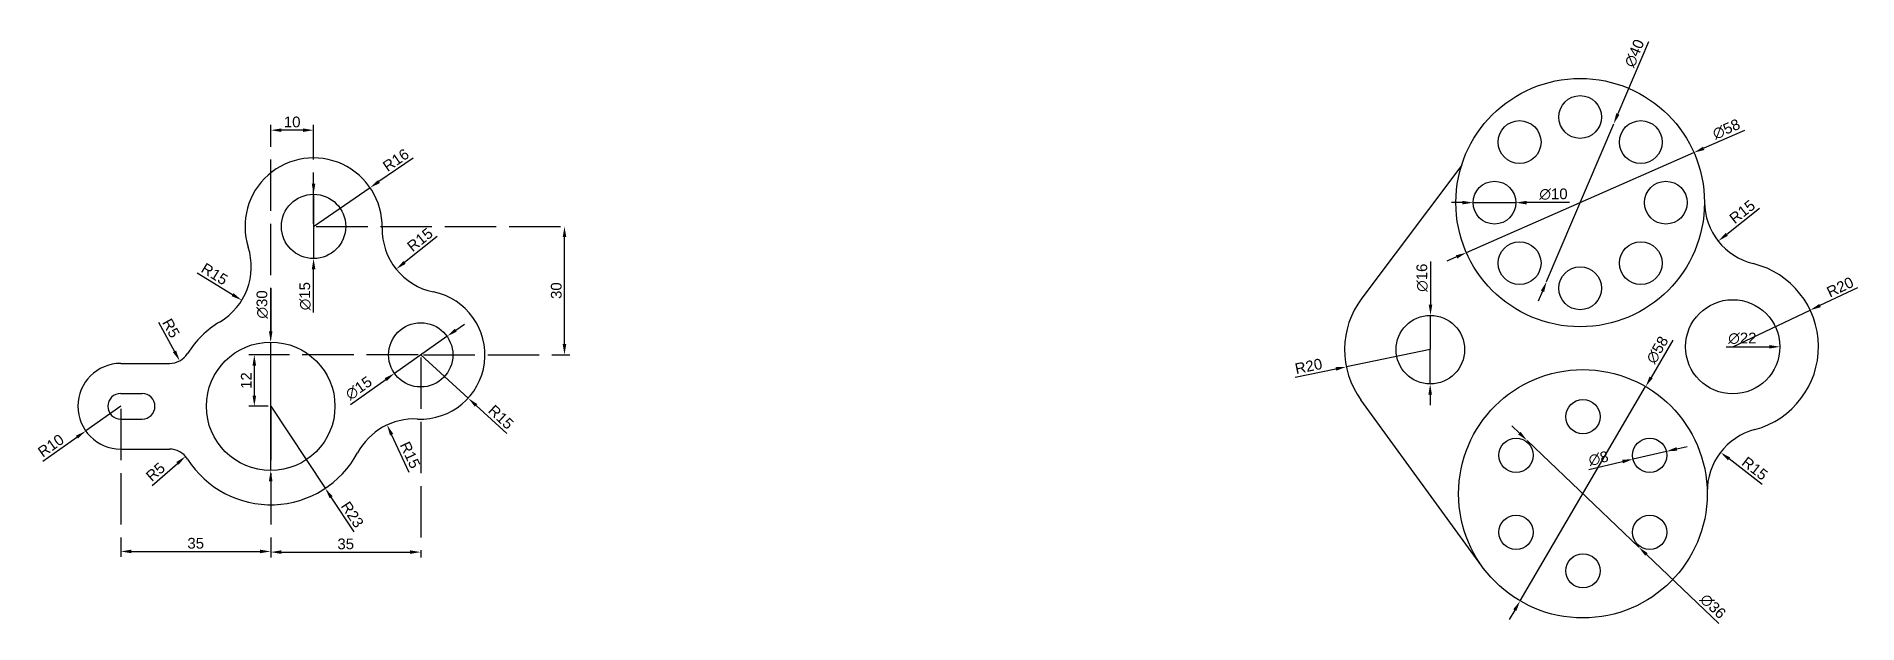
# Model space of a CAD drawing. Header units: millimetres. Extents: x -7288 to 3340, y 2041 to 5252.
# Drawn here: x 998.8 to 1423.7, y 2040.9 to 2178.1 of the extents above.
import ezdxf

# ---------------------------------------------------------------- set-up
doc = ezdxf.new("R2010")
doc.units = ezdxf.units.MM
doc.linetypes.add('ACAD_ISO02W100', pattern=[15, 12, -3])
doc.styles.get("Standard").update_dxf_attribs({"font": 'arial.ttf'})
doc.dimstyles.new('ISO-25', dxfattribs={"dimtxt": 2.5, "dimasz": 2.5, "dimexe": 1.25, "dimexo": 0.625, "dimtad": 1, "dimtxsty": 'Standard', "dimcen": 2.5, "dimadec": 0, "dimazin": 0, "dimtfac": 1, "dimtmove": 0, "dimatfit": 3, "dimfxl": 1, "dimarcsym": 0})

# ---------------------------------------------------------------- blocks, each defined once
blk = doc.blocks.new('*U2')
blk.add_circle((0, 0), 5)
blk = doc.blocks.new('*U3')
at = {"color": 0, "linetype": 'ByBlock', "lineweight": -2, "transparency": 16777216}
for p, rotation in [((1359.02, 2159.23), 270), ((1344.88, 2153.38), 314.9999999999999), ((1373.16, 2153.38), 225), ((1379.02, 2139.23), 180), ((1344.88, 2125.09), 45.00000000000001), ((1373.16, 2125.09), 135), ((1359.02, 2119.23), 90.00000000000001)]:
    blk.add_blockref('*U2', p, dxfattribs=dict(at, rotation=rotation))
blk.add_blockref('*U2', (1339.02, 2139.23), dxfattribs=at)
blk = doc.blocks.new('*U4')
blk.add_circle((0, 0), 4)
blk = doc.blocks.new('*U5')
at = {"color": 0, "linetype": 'ByBlock', "lineweight": -2, "transparency": 16777216}
blk.add_blockref('*U4', (1359.66, 2089.24), dxfattribs=at)
for p, rotation in [((1344.07, 2080.24), 59.99999999999999), ((1375.25, 2080.24), 299.9999999999999), ((1344.07, 2062.24), 120), ((1375.25, 2062.24), 240), ((1359.66, 2053.24), 180)]:
    blk.add_blockref('*U4', p, dxfattribs=dict(at, rotation=rotation))
blk = doc.blocks.new('*D6')
at = {"color": 0, "lineweight": -2, "transparency": 16777216}
for p, q in [((1397.38, 2156.11), (1387.85, 2151.92)), ((1332.47, 2127.56), (1385.56, 2150.91)), ((1330.18, 2126.55), (1327.89, 2125.55))]:
    blk.add_line(p, q, dxfattribs=at)
at = {"color": 0, "transparency": 16777216}
for points in [[(1387.68, 2152.3), (1388.02, 2151.53), (1385.56, 2150.91)], [(1330.02, 2126.93), (1330.35, 2126.17), (1332.47, 2127.56)]]:
    blk.add_solid(points, dxfattribs=at)
at = {"layer": 'Defpoints', "color": 0, "transparency": 16777216}
for p in [(1385.56, 2150.91), (1332.47, 2127.56)]:
    blk.add_point(p, dxfattribs=at)
at = {"color": 0, "transparency": 16777216, "insert": (1393.13, 2156.39), "char_height": 2.5, "attachment_point": 5, "rotation": 23.7405}
blk.add_mtext('∅58', dxfattribs=at)
blk = doc.blocks.new('*D7')
at = {"color": 0, "lineweight": -2, "transparency": 16777216}
for p, q in [((1331.52, 2139.23), (1329.02, 2139.23)), ((1334.02, 2139.23), (1344.02, 2139.23)), ((1356.56, 2139.23), (1346.52, 2139.23))]:
    blk.add_line(p, q, dxfattribs=at)
at = {"color": 0, "transparency": 16777216}
for points in [[(1331.52, 2139.65), (1331.52, 2138.82), (1334.02, 2139.23)], [(1346.52, 2139.65), (1346.52, 2138.82), (1344.02, 2139.23)]]:
    blk.add_solid(points, dxfattribs=at)
at = {"layer": 'Defpoints', "color": 0, "transparency": 16777216}
for p in [(1334.02, 2139.23), (1344.02, 2139.23)]:
    blk.add_point(p, dxfattribs=at)
at = {"color": 0, "transparency": 16777216, "insert": (1352.79, 2141.21), "char_height": 2.5, "attachment_point": 5}
blk.add_mtext('∅10', dxfattribs=at)
blk = doc.blocks.new('*D8')
at = {"color": 0, "lineweight": -2, "transparency": 16777216}
for p, q in [((1374.97, 2176.81), (1367.81, 2159.94)), ((1351.2, 2120.82), (1366.84, 2157.64)), ((1350.22, 2118.52), (1349.25, 2116.22))]:
    blk.add_line(p, q, dxfattribs=at)
at = {"color": 0, "transparency": 16777216}
for points in [[(1367.43, 2160.11), (1368.2, 2159.78), (1366.84, 2157.64)], [(1349.84, 2118.69), (1350.61, 2118.36), (1351.2, 2120.82)]]:
    blk.add_solid(points, dxfattribs=at)
at = {"layer": 'Defpoints', "color": 0, "transparency": 16777216}
for p in [(1366.84, 2157.64), (1351.2, 2120.82)]:
    blk.add_point(p, dxfattribs=at)
at = {"color": 0, "transparency": 16777216, "insert": (1371.69, 2174.11), "char_height": 2.5, "attachment_point": 5, "rotation": 66.9907}
blk.add_mtext('∅40', dxfattribs=at)
blk = doc.blocks.new('*D9')
at = {"color": 0, "lineweight": -2, "transparency": 16777216}
blk.add_line((1393.1, 2105.57), (1403.12, 2105.57), dxfattribs=at)
at = {"color": 0, "transparency": 16777216}
blk.add_solid([(1403.12, 2105.98), (1403.12, 2105.15), (1405.62, 2105.57)], dxfattribs=at)
at = {"layer": 'Defpoints', "color": 0, "transparency": 16777216}
for p in [(1383.62, 2105.57), (1405.62, 2105.57)]:
    blk.add_point(p, dxfattribs=at)
at = {"color": 0, "transparency": 16777216, "insert": (1396.86, 2107.54), "char_height": 2.5, "attachment_point": 5}
blk.add_mtext('∅22', dxfattribs=at)
blk = doc.blocks.new('*D12')
at = {"color": 0, "lineweight": -2, "transparency": 16777216}
for p, q in [((1344.84, 2085.41), (1343.04, 2087.13)), ((1346.65, 2083.68), (1372.67, 2058.8)), ((1391.36, 2040.92), (1374.47, 2057.07))]:
    blk.add_line(p, q, dxfattribs=at)
at = {"color": 0, "transparency": 16777216}
for points in [[(1345.13, 2085.71), (1344.55, 2085.1), (1346.65, 2083.68)], [(1374.76, 2057.37), (1374.19, 2056.77), (1372.67, 2058.8)]]:
    blk.add_solid(points, dxfattribs=at)
at = {"layer": 'Defpoints', "color": 0, "transparency": 16777216}
for p in [(1346.65, 2083.68), (1372.67, 2058.8)]:
    blk.add_point(p, dxfattribs=at)
at = {"color": 0, "transparency": 16777216, "insert": (1390, 2044.95), "char_height": 2.5, "attachment_point": 5, "rotation": 316.2781}
blk.add_mtext('∅36', dxfattribs=at)
blk = doc.blocks.new('*D13')
at = {"color": 0, "lineweight": -2, "transparency": 16777216}
for p, q in [((1381.58, 2081.71), (1384.01, 2082.28)), ((1361.01, 2076.92), (1368.92, 2078.76)), ((1379.14, 2081.14), (1371.35, 2079.33))]:
    blk.add_line(p, q, dxfattribs=at)
at = {"color": 0, "transparency": 16777216}
for points in [[(1368.82, 2079.17), (1369.01, 2078.36), (1371.35, 2079.33)], [(1381.48, 2082.12), (1381.67, 2081.3), (1379.14, 2081.14)]]:
    blk.add_solid(points, dxfattribs=at)
at = {"layer": 'Defpoints', "color": 0, "transparency": 16777216}
for p in [(1371.35, 2079.33), (1379.14, 2081.14)]:
    blk.add_point(p, dxfattribs=at)
at = {"color": 0, "transparency": 16777216, "insert": (1363.3, 2079.48), "char_height": 2.5, "attachment_point": 5, "rotation": 13.1052}
blk.add_mtext('∅8', dxfattribs=at)
blk = doc.blocks.new('*D14')
at = {"color": 0, "lineweight": -2, "transparency": 16777216}
for p, q in [((1324.13, 2125.45), (1324.1, 2115.4)), ((1324.02, 2096.9), (1324.09, 2112.9)), ((1324.01, 2094.4), (1324, 2091.9))]:
    blk.add_line(p, q, dxfattribs=at)
at = {"color": 0, "transparency": 16777216}
for points in [[(1323.68, 2115.4), (1324.51, 2115.4), (1324.09, 2112.9)], [(1323.6, 2094.4), (1324.43, 2094.4), (1324.02, 2096.9)]]:
    blk.add_solid(points, dxfattribs=at)
at = {"layer": 'Defpoints', "color": 0, "transparency": 16777216}
for p in [(1324.09, 2112.9), (1324.02, 2096.9)]:
    blk.add_point(p, dxfattribs=at)
at = {"color": 0, "transparency": 16777216, "insert": (1322.15, 2121.69), "char_height": 2.5, "attachment_point": 5, "rotation": 89.7799}
blk.add_mtext('∅16', dxfattribs=at)
blk = doc.blocks.new('*D15')
at = {"color": 0, "lineweight": -2, "transparency": 16777216}
for p, q in [((1380.65, 2107.1), (1375.57, 2098.42)), ((1345.01, 2046.21), (1374.3, 2096.27)), ((1343.75, 2044.05), (1342.49, 2041.89))]:
    blk.add_line(p, q, dxfattribs=at)
at = {"color": 0, "transparency": 16777216}
for points in [[(1375.21, 2098.63), (1375.93, 2098.21), (1374.3, 2096.27)], [(1343.39, 2044.26), (1344.11, 2043.84), (1345.01, 2046.21)]]:
    blk.add_solid(points, dxfattribs=at)
at = {"layer": 'Defpoints', "color": 0, "transparency": 16777216}
for p in [(1374.3, 2096.27), (1345.01, 2046.21)]:
    blk.add_point(p, dxfattribs=at)
at = {"color": 0, "transparency": 16777216, "insert": (1377.04, 2104.84), "char_height": 2.5, "attachment_point": 5, "rotation": 59.6652}
blk.add_mtext('∅58', dxfattribs=at)
blk = doc.blocks.new('*D16')
at = {"color": 0, "lineweight": -2, "transparency": 16777216}
blk.add_line((1400.85, 2137.84), (1393.2, 2131.8), dxfattribs=at)
at = {"color": 0, "transparency": 16777216}
blk.add_solid([(1392.94, 2132.13), (1393.46, 2131.48), (1391.24, 2130.26)], dxfattribs=at)
at = {"layer": 'Defpoints', "color": 0, "transparency": 16777216}
for p in [(1403.02, 2139.55), (1391.24, 2130.26)]:
    blk.add_point(p, dxfattribs=at)
at = {"color": 0, "transparency": 16777216, "insert": (1396.83, 2137.09), "char_height": 2.5, "attachment_point": 5, "rotation": 38.2637}
blk.add_mtext('R15', dxfattribs=at)
blk = doc.blocks.new('*D17')
at = {"color": 0, "lineweight": -2, "transparency": 16777216}
for p, q in [((1423.74, 2119.34), (1414.96, 2115.19)), ((1394.62, 2105.57), (1412.7, 2114.12))]:
    blk.add_line(p, q, dxfattribs=at)
at = {"color": 0, "transparency": 16777216}
blk.add_solid([(1414.78, 2115.56), (1415.14, 2114.81), (1412.7, 2114.12)], dxfattribs=at)
at = {"layer": 'Defpoints', "color": 0, "transparency": 16777216}
for p in [(1412.7, 2114.12), (1394.62, 2105.57)]:
    blk.add_point(p, dxfattribs=at)
at = {"color": 0, "transparency": 16777216, "insert": (1419.67, 2119.51), "char_height": 2.5, "attachment_point": 5, "rotation": 25.3048}
blk.add_mtext('R20', dxfattribs=at)
blk = doc.blocks.new('*D18')
at = {"color": 0, "lineweight": -2, "transparency": 16777216}
blk.add_line((1401.47, 2073.44), (1393.75, 2079.38), dxfattribs=at)
at = {"color": 0, "transparency": 16777216}
blk.add_solid([(1394.01, 2079.71), (1393.5, 2079.05), (1391.77, 2080.91)], dxfattribs=at)
at = {"layer": 'Defpoints', "color": 0, "transparency": 16777216}
for p in [(1391.77, 2080.91), (1403.66, 2071.75)]:
    blk.add_point(p, dxfattribs=at)
at = {"color": 0, "transparency": 16777216, "insert": (1399.76, 2077.15), "char_height": 2.5, "attachment_point": 5, "rotation": 322.3999}
blk.add_mtext('R15', dxfattribs=at)
blk = doc.blocks.new('*D19')
at = {"color": 0, "lineweight": -2, "transparency": 16777216}
for p, q in [((1324.05, 2104.9), (1304.46, 2100.89)), ((1292.49, 2098.44), (1302.01, 2100.39))]:
    blk.add_line(p, q, dxfattribs=at)
at = {"color": 0, "transparency": 16777216}
blk.add_solid([(1301.93, 2100.8), (1302.1, 2099.98), (1304.46, 2100.89)], dxfattribs=at)
at = {"layer": 'Defpoints', "color": 0, "transparency": 16777216}
for p in [(1324.05, 2104.9), (1304.46, 2100.89)]:
    blk.add_point(p, dxfattribs=at)
at = {"color": 0, "transparency": 16777216, "insert": (1295.65, 2101.02), "char_height": 2.5, "attachment_point": 5, "rotation": 11.5763}
blk.add_mtext('R20', dxfattribs=at)
blk = doc.blocks.new('*D20')
at = {"color": 0, "lineweight": -2, "transparency": 16777216}
blk.add_line((1027.29, 2111.32), (1031.05, 2104.49), dxfattribs=at)
at = {"color": 0, "transparency": 16777216}
blk.add_solid([(1031.41, 2104.69), (1030.68, 2104.29), (1032.25, 2102.3)], dxfattribs=at)
at = {"layer": 'Defpoints', "color": 0, "transparency": 16777216}
for p in [(1029.84, 2106.68), (1032.25, 2102.3)]:
    blk.add_point(p, dxfattribs=at)
at = {"color": 0, "transparency": 16777216, "insert": (1030.23, 2109.91), "char_height": 2.5, "attachment_point": 5, "rotation": 298.8038}
blk.add_mtext('R5', dxfattribs=at)
blk = doc.blocks.new('*D21')
at = {"color": 0, "lineweight": -2, "transparency": 16777216}
for p, q in [((1018.49, 2091.68), (1010.32, 2085.9)), ((1000.35, 2078.85), (1008.28, 2084.46))]:
    blk.add_line(p, q, dxfattribs=at)
at = {"color": 0, "transparency": 16777216}
blk.add_solid([(1008.04, 2084.8), (1008.52, 2084.12), (1010.32, 2085.9)], dxfattribs=at)
at = {"layer": 'Defpoints', "color": 0, "transparency": 16777216}
for p in [(1018.49, 2091.68), (1010.32, 2085.9)]:
    blk.add_point(p, dxfattribs=at)
at = {"color": 0, "transparency": 16777216, "insert": (1002.2, 2082.48), "char_height": 2.5, "attachment_point": 5, "rotation": 35.2779}
blk.add_mtext('R10', dxfattribs=at)
blk = doc.blocks.new('*D22')
at = {"color": 0, "lineweight": -2, "transparency": 16777216}
blk.add_line((1025.86, 2073.18), (1031.72, 2078.33), dxfattribs=at)
at = {"color": 0, "transparency": 16777216}
blk.add_solid([(1031.45, 2078.64), (1032, 2078.02), (1033.6, 2079.98)], dxfattribs=at)
at = {"layer": 'Defpoints', "color": 0, "transparency": 16777216}
for p in [(1033.6, 2079.98), (1029.84, 2076.68)]:
    blk.add_point(p, dxfattribs=at)
at = {"color": 0, "transparency": 16777216, "insert": (1026.6, 2076.35), "char_height": 2.5, "attachment_point": 5, "rotation": 41.3274}
blk.add_mtext('R5', dxfattribs=at)
blk = doc.blocks.new('*D23')
at = {"color": 0, "lineweight": -2, "transparency": 16777216}
blk.add_line((1036.3, 2122.83), (1044.6, 2117.74), dxfattribs=at)
at = {"color": 0, "transparency": 16777216}
blk.add_solid([(1044.82, 2118.09), (1044.39, 2117.38), (1046.74, 2116.43)], dxfattribs=at)
at = {"layer": 'Defpoints', "color": 0, "transparency": 16777216}
for p in [(1033.95, 2124.27), (1046.74, 2116.43)]:
    blk.add_point(p, dxfattribs=at)
at = {"color": 0, "transparency": 16777216, "insert": (1040.38, 2122.56), "char_height": 2.5, "attachment_point": 5, "rotation": 328.4878}
blk.add_mtext('R15', dxfattribs=at)
blk = doc.blocks.new('*D24')
at = {"color": 0, "lineweight": -2, "transparency": 16777216}
for p, q in [((1086.75, 2149.65), (1078.74, 2144.15)), ((1063.49, 2133.68), (1076.68, 2142.73))]:
    blk.add_line(p, q, dxfattribs=at)
at = {"color": 0, "transparency": 16777216}
blk.add_solid([(1078.5, 2144.49), (1078.97, 2143.8), (1076.68, 2142.73)], dxfattribs=at)
at = {"layer": 'Defpoints', "color": 0, "transparency": 16777216}
for p in [(1076.68, 2142.73), (1063.49, 2133.68)]:
    blk.add_point(p, dxfattribs=at)
at = {"color": 0, "transparency": 16777216, "insert": (1082.7, 2149.17), "char_height": 2.5, "attachment_point": 5, "rotation": 34.4626}
blk.add_mtext('R16', dxfattribs=at)
blk = doc.blocks.new('*D25')
at = {"color": 0, "lineweight": -2, "transparency": 16777216}
blk.add_line((1092.33, 2131.35), (1084.72, 2125.26), dxfattribs=at)
at = {"color": 0, "transparency": 16777216}
blk.add_solid([(1084.46, 2125.59), (1084.98, 2124.94), (1082.77, 2123.7)], dxfattribs=at)
at = {"layer": 'Defpoints', "color": 0, "transparency": 16777216}
for p in [(1094.48, 2133.07), (1082.77, 2123.7)]:
    blk.add_point(p, dxfattribs=at)
at = {"color": 0, "transparency": 16777216, "insert": (1088.31, 2130.57), "char_height": 2.5, "attachment_point": 5, "rotation": 38.6782}
blk.add_mtext('R15', dxfattribs=at)
blk = doc.blocks.new('*D26')
at = {"color": 0, "lineweight": -2, "transparency": 16777216}
blk.add_line((1085.81, 2076.22), (1081.7, 2085.05), dxfattribs=at)
at = {"color": 0, "transparency": 16777216}
blk.add_solid([(1082.08, 2085.22), (1081.32, 2084.87), (1080.64, 2087.32)], dxfattribs=at)
at = {"layer": 'Defpoints', "color": 0, "transparency": 16777216}
for p in [(1080.64, 2087.32), (1086.97, 2073.72)]:
    blk.add_point(p, dxfattribs=at)
at = {"color": 0, "transparency": 16777216, "insert": (1086.01, 2080.3), "char_height": 2.5, "attachment_point": 5, "rotation": 294.9584}
blk.add_mtext('R15', dxfattribs=at)
blk = doc.blocks.new('*D27')
at = {"color": 0, "lineweight": -2, "transparency": 16777216}
for p, q in [((1053.49, 2091.68), (1066.2, 2072.51)), ((1072.95, 2062.32), (1067.58, 2070.43))]:
    blk.add_line(p, q, dxfattribs=at)
at = {"color": 0, "transparency": 16777216}
blk.add_solid([(1067.93, 2070.66), (1067.23, 2070.2), (1066.2, 2072.51)], dxfattribs=at)
at = {"layer": 'Defpoints', "color": 0, "transparency": 16777216}
for p in [(1053.49, 2091.68), (1066.2, 2072.51)]:
    blk.add_point(p, dxfattribs=at)
at = {"color": 0, "transparency": 16777216, "insert": (1072.54, 2066.38), "char_height": 2.5, "attachment_point": 5, "rotation": 303.5502}
blk.add_mtext('R23', dxfattribs=at)
blk = doc.blocks.new('*D28')
at = {"color": 0, "lineweight": -2, "transparency": 16777216}
for p, q in [((1088.49, 2103.68), (1099.56, 2093.56)), ((1108.6, 2085.3), (1101.41, 2091.88))]:
    blk.add_line(p, q, dxfattribs=at)
at = {"color": 0, "transparency": 16777216}
blk.add_solid([(1101.69, 2092.18), (1101.13, 2091.57), (1099.56, 2093.56)], dxfattribs=at)
at = {"layer": 'Defpoints', "color": 0, "transparency": 16777216}
for p in [(1088.49, 2103.68), (1099.56, 2093.56)]:
    blk.add_point(p, dxfattribs=at)
at = {"color": 0, "transparency": 16777216, "insert": (1107.21, 2089.15), "char_height": 2.5, "attachment_point": 5, "rotation": 317.5893}
blk.add_mtext('R15', dxfattribs=at)
blk = doc.blocks.new('*D29')
at = {"color": 0, "lineweight": -2, "transparency": 16777216}
for p, q in [((1094.61, 2108), (1082.36, 2099.36)), ((1096.66, 2109.44), (1098.7, 2110.88)), ((1072.09, 2092.11), (1080.31, 2097.91))]:
    blk.add_line(p, q, dxfattribs=at)
at = {"color": 0, "transparency": 16777216}
for points in [[(1096.42, 2109.78), (1096.9, 2109.1), (1094.61, 2108)], [(1080.07, 2098.25), (1080.55, 2097.57), (1082.36, 2099.36)]]:
    blk.add_solid(points, dxfattribs=at)
at = {"layer": 'Defpoints', "color": 0, "transparency": 16777216}
for p in [(1094.61, 2108), (1082.36, 2099.36)]:
    blk.add_point(p, dxfattribs=at)
at = {"color": 0, "transparency": 16777216, "insert": (1074.04, 2095.9), "char_height": 2.5, "attachment_point": 5, "rotation": 35.1953}
blk.add_mtext('∅15', dxfattribs=at)
blk = doc.blocks.new('*D30')
at = {"color": 0, "lineweight": -2, "transparency": 16777216}
for p, q in [((1053.49, 2119.22), (1053.49, 2109.18)), ((1053.49, 2076.68), (1053.49, 2106.68)), ((1053.49, 2074.18), (1053.49, 2071.68))]:
    blk.add_line(p, q, dxfattribs=at)
at = {"color": 0, "transparency": 16777216}
for points in [[(1053.07, 2109.18), (1053.9, 2109.18), (1053.49, 2106.68)], [(1053.07, 2074.18), (1053.9, 2074.18), (1053.49, 2076.68)]]:
    blk.add_solid(points, dxfattribs=at)
at = {"layer": 'Defpoints', "color": 0, "transparency": 16777216}
for p in [(1053.49, 2106.68), (1053.49, 2076.68)]:
    blk.add_point(p, dxfattribs=at)
at = {"color": 0, "transparency": 16777216, "insert": (1051.51, 2115.45), "char_height": 2.5, "attachment_point": 5, "rotation": 90}
blk.add_mtext('∅30', dxfattribs=at)
blk = doc.blocks.new('*D31')
at = {"color": 0, "lineweight": -2, "transparency": 16777216}
for p, q in [((1063.49, 2143.68), (1063.49, 2146.18)), ((1063.49, 2141.18), (1063.49, 2126.18)), ((1063.49, 2113.61), (1063.49, 2123.68))]:
    blk.add_line(p, q, dxfattribs=at)
at = {"color": 0, "transparency": 16777216}
for points in [[(1063.07, 2143.68), (1063.9, 2143.68), (1063.49, 2141.18)], [(1063.07, 2123.68), (1063.9, 2123.68), (1063.49, 2126.18)]]:
    blk.add_solid(points, dxfattribs=at)
at = {"layer": 'Defpoints', "color": 0, "transparency": 16777216}
for p in [(1063.49, 2141.18), (1063.49, 2126.18)]:
    blk.add_point(p, dxfattribs=at)
at = {"color": 0, "transparency": 16777216, "insert": (1061.51, 2117.39), "char_height": 2.5, "attachment_point": 5, "rotation": 90}
blk.add_mtext('∅15', dxfattribs=at)
blk = doc.blocks.new('*D32')
at = {"color": 0, "linetype": 'ACAD_ISO02W100', "lineweight": -2, "transparency": 16777216}
for p, q in [((1053.49, 2092.3), (1053.49, 2157.4)), ((1063.49, 2134.3), (1063.49, 2157.4))]:
    blk.add_line(p, q, dxfattribs=at)
at = {"color": 0, "lineweight": -2, "transparency": 16777216}
blk.add_line((1060.99, 2156.15), (1055.99, 2156.15), dxfattribs=at)
at = {"color": 0, "transparency": 16777216}
for points in [[(1055.99, 2156.57), (1055.99, 2155.74), (1053.49, 2156.15)], [(1060.99, 2156.57), (1060.99, 2155.74), (1063.49, 2156.15)]]:
    blk.add_solid(points, dxfattribs=at)
at = {"layer": 'Defpoints', "color": 0, "transparency": 16777216}
for p in [(1053.49, 2156.15), (1063.49, 2133.68), (1053.49, 2091.68)]:
    blk.add_point(p, dxfattribs=at)
at = {"color": 0, "transparency": 16777216, "insert": (1058.49, 2158.06), "char_height": 2.5, "attachment_point": 5}
blk.add_mtext('10', dxfattribs=at)
blk = doc.blocks.new('*D33')
at = {"color": 0, "linetype": 'ACAD_ISO02W100', "lineweight": -2, "transparency": 16777216}
for p, q in [((1087.86, 2103.68), (1048.41, 2103.68)), ((1052.86, 2091.68), (1048.41, 2091.68))]:
    blk.add_line(p, q, dxfattribs=at)
at = {"color": 0, "lineweight": -2, "transparency": 16777216}
blk.add_line((1049.66, 2101.18), (1049.66, 2094.18), dxfattribs=at)
at = {"color": 0, "transparency": 16777216}
for points in [[(1049.24, 2101.18), (1050.08, 2101.18), (1049.66, 2103.68)], [(1049.24, 2094.18), (1050.08, 2094.18), (1049.66, 2091.68)]]:
    blk.add_solid(points, dxfattribs=at)
at = {"layer": 'Defpoints', "color": 0, "transparency": 16777216}
for p in [(1088.49, 2103.68), (1049.66, 2091.68), (1053.49, 2091.68)]:
    blk.add_point(p, dxfattribs=at)
at = {"color": 0, "transparency": 16777216, "insert": (1047.78, 2097.68), "char_height": 2.5, "attachment_point": 5, "rotation": 90}
blk.add_mtext('12', dxfattribs=at)
blk = doc.blocks.new('*D34')
at = {"color": 0, "linetype": 'ACAD_ISO02W100', "lineweight": -2, "transparency": 16777216}
for p, q in [((1018.49, 2091.05), (1018.49, 2056.52)), ((1053.49, 2091.05), (1053.49, 2056.52))]:
    blk.add_line(p, q, dxfattribs=at)
at = {"color": 0, "lineweight": -2, "transparency": 16777216}
blk.add_line((1020.99, 2057.77), (1050.99, 2057.77), dxfattribs=at)
at = {"color": 0, "transparency": 16777216}
for points in [[(1020.99, 2058.19), (1020.99, 2057.35), (1018.49, 2057.77)], [(1050.99, 2058.19), (1050.99, 2057.35), (1053.49, 2057.77)]]:
    blk.add_solid(points, dxfattribs=at)
at = {"layer": 'Defpoints', "color": 0, "transparency": 16777216}
for p in [(1018.49, 2091.68), (1053.49, 2091.68), (1053.49, 2057.77)]:
    blk.add_point(p, dxfattribs=at)
at = {"color": 0, "transparency": 16777216, "insert": (1035.99, 2059.67), "char_height": 2.5, "attachment_point": 5}
blk.add_mtext('35', dxfattribs=at)
blk = doc.blocks.new('*D35')
at = {"color": 0, "linetype": 'ACAD_ISO02W100', "lineweight": -2, "transparency": 16777216}
for p, q in [((1088.49, 2103.05), (1088.49, 2056.36)), ((1053.49, 2091.05), (1053.49, 2056.36))]:
    blk.add_line(p, q, dxfattribs=at)
at = {"color": 0, "lineweight": -2, "transparency": 16777216}
blk.add_line((1055.99, 2057.61), (1085.99, 2057.61), dxfattribs=at)
at = {"color": 0, "transparency": 16777216}
for points in [[(1055.99, 2058.03), (1055.99, 2057.2), (1053.49, 2057.61)], [(1085.99, 2058.03), (1085.99, 2057.2), (1088.49, 2057.61)]]:
    blk.add_solid(points, dxfattribs=at)
at = {"layer": 'Defpoints', "color": 0, "transparency": 16777216}
for p in [(1088.49, 2103.68), (1053.49, 2091.68), (1088.49, 2057.61)]:
    blk.add_point(p, dxfattribs=at)
at = {"color": 0, "transparency": 16777216, "insert": (1070.99, 2059.52), "char_height": 2.5, "attachment_point": 5}
blk.add_mtext('35', dxfattribs=at)
blk = doc.blocks.new('*D36')
at = {"color": 0, "linetype": 'ACAD_ISO02W100', "lineweight": -2, "transparency": 16777216}
for p, q in [((1064.11, 2133.68), (1123.28, 2133.68)), ((1089.11, 2103.68), (1123.28, 2103.68))]:
    blk.add_line(p, q, dxfattribs=at)
at = {"color": 0, "lineweight": -2, "transparency": 16777216}
blk.add_line((1122.03, 2106.18), (1122.03, 2131.18), dxfattribs=at)
at = {"color": 0, "transparency": 16777216}
for points in [[(1121.61, 2131.18), (1122.45, 2131.18), (1122.03, 2133.68)], [(1121.61, 2106.18), (1122.45, 2106.18), (1122.03, 2103.68)]]:
    blk.add_solid(points, dxfattribs=at)
at = {"layer": 'Defpoints', "color": 0, "transparency": 16777216}
for p in [(1063.49, 2133.68), (1122.03, 2133.68), (1088.49, 2103.68)]:
    blk.add_point(p, dxfattribs=at)
at = {"color": 0, "transparency": 16777216, "insert": (1120.13, 2118.68), "char_height": 2.5, "attachment_point": 5, "rotation": 90}
blk.add_mtext('30', dxfattribs=at)

msp = doc.modelspace()

# ---------------------------------------------------------------- linework, layer by layer
for p, q in [((1331.372, 2147.994), (1308.054, 2116.902)), ((1018.486, 2101.678), (1029.843, 2101.678)), ((1018.486, 2094.678), (1023.486, 2094.678)), ((1336.068, 2054.369), (1307.878, 2093.142)), ((1018.486, 2088.678), (1023.486, 2088.678)), ((1018.486, 2081.678), (1029.843, 2081.678))]:
    msp.add_line(p, q)
for centre, radius in [((1359.017, 2139.234), 29), ((1063.486, 2133.678), 7.5), ((1394.621, 2105.568), 11), ((1324.055, 2104.903), 8), ((1088.486, 2103.678), 7.5), ((1053.486, 2091.678), 15), ((1359.658, 2071.237), 29)]:
    msp.add_circle(centre, radius)
for centre, radius, start, end in [((1063.486, 2133.678), 16, 358.88189, 197.66621), ((1403.016, 2139.546), 15, 180.40644, 256.12097), ((1094.48, 2133.073), 15, 178.88189, 258.47455), ((1033.948, 2124.271), 15, 300.94129, 17.66621), ((1394.621, 2105.568), 20, 284.95876, 76.12097), ((1088.486, 2103.678), 15, 267.10898, 78.47455), ((1324.055, 2104.903), 20, 143.1314, 216.0193), ((1053.486, 2091.678), 23, 120.94129, 147.60763), ((1029.843, 2106.678), 5, 270, 327.60763), ((1018.486, 2091.678), 10, 90, 270), ((1018.486, 2091.678), 3, 90, 270), ((1023.486, 2091.678), 3, 270, 90), ((1086.973, 2073.716), 15, 87.10898, 151.79163), ((1403.655, 2071.754), 15, 104.95876, 180.67329), ((1029.843, 2076.678), 5, 32.39237, 90), ((1053.486, 2091.678), 23, 212.39237, 331.79163)]:
    msp.add_arc(centre, radius, start, end)

# ---------------------------------------------------------------- block references
for name in ['*U3', '*U5']:
    msp.add_blockref(name, (0, 0))

# ---------------------------------------------------------------- dimensions: what is measured, and where the dimension line sits
at = {"color": 231}
for p1, p2, picture, middle in [((1351.2, 2120.825), (1366.835, 2157.643), '*D8', (1373.5, 2173.336)), ((1332.471, 2127.559), (1385.563, 2150.909), '*D6', (1393.922, 2154.585)), ((1383.621, 2105.568), (1405.621, 2105.568), '*D9', (1396.858, 2105.568)), ((1346.649, 2083.678), (1372.667, 2058.796), '*D12', (1388.636, 2043.524))]:
    dim = msp.add_diameter_dim_2p(p1=p1, p2=p2, dimstyle='ISO-25', dxfattribs=at)
    dim.commit()
    dim.dimension.update_dxf_attribs({"geometry": picture, "text_midpoint": middle, "dimtype": 163})
for base, p1, p2, picture, middle in [((1053.486, 2156.154), (1063.486, 2133.678), (1053.486, 2091.678), '*D32', (1058.486, 2158.055)), ((1088.486, 2057.614), (1053.486, 2091.678), (1088.486, 2103.678), '*D35', (1070.986, 2059.516)), ((1053.486, 2057.771), (1018.486, 2091.678), (1053.486, 2091.678), '*D34', (1035.986, 2059.673))]:
    dim = msp.add_linear_dim(base=base, p1=p1, p2=p2, dimstyle='ISO-25', dxfattribs=at)
    dim.commit()
    dim.dimension.update_dxf_attribs({"geometry": picture, "text_midpoint": middle})
for center, mpoint, picture, middle in [((1063.486, 2133.678), (1076.678, 2142.732), '*D24', (1082.702, 2149.172)), ((1394.621, 2105.568), (1412.702, 2114.116), '*D17', (1419.671, 2119.515)), ((1088.486, 2103.678), (1099.561, 2093.562), '*D28', (1107.209, 2089.151)), ((1324.055, 2104.903), (1304.462, 2100.889), '*D19', (1295.648, 2101.025)), ((1018.486, 2091.678), (1010.322, 2085.903), '*D21', (1002.197, 2082.484)), ((1053.486, 2091.678), (1066.197, 2072.51), '*D27', (1072.542, 2066.384))]:
    dim = msp.add_radius_dim(center=center, mpoint=mpoint, dimstyle='ISO-25', dxfattribs=at)
    dim.commit()
    dim.dimension.update_dxf_attribs({"geometry": picture, "text_midpoint": middle})
for p1, p2, picture, middle in [((1063.486, 2141.178), (1063.486, 2126.178), '*D31', (1061.515, 2117.393)), ((1334.017, 2139.234), (1344.017, 2139.234), '*D7', (1352.789, 2141.205)), ((1324.024, 2096.903), (1324.086, 2112.903), '*D14', (1322.148, 2121.685)), ((1053.486, 2076.678), (1053.486, 2106.678), '*D30', (1051.515, 2115.449)), ((1094.615, 2108.001), (1082.357, 2099.355), '*D29', (1074.042, 2095.903)), ((1345.012, 2046.207), (1374.305, 2096.266), '*D15', (1377.037, 2104.838)), ((1379.142, 2081.144), (1371.351, 2079.33), '*D13', (1363.3, 2079.48))]:
    dim = msp.add_diameter_dim_2p(p1=p1, p2=p2, dimstyle='ISO-25', dxfattribs=at)
    dim.commit()
    dim.dimension.update_dxf_attribs({"geometry": picture, "text_midpoint": middle})
for center, mpoint, picture, middle in [((1403.016, 2139.546), (1391.239, 2130.257), '*D16', (1398.008, 2135.596)), ((1094.48, 2133.073), (1082.77, 2123.699), '*D25', (1089.5, 2129.087)), ((1033.948, 2124.271), (1046.736, 2116.43), '*D23', (1039.386, 2120.936)), ((1029.843, 2106.678), (1032.252, 2102.297), '*D20', (1028.566, 2109)), ((1086.973, 2073.716), (1080.644, 2087.316), '*D26', (1084.281, 2079.499)), ((1029.843, 2076.678), (1033.598, 2079.98), '*D22', (1027.853, 2074.928)), ((1403.655, 2071.754), (1391.771, 2080.906), '*D18', (1398.601, 2075.646))]:
    dim = msp.add_radius_dim(center=center, mpoint=mpoint, dimstyle='ISO-25', dxfattribs=at)
    dim.commit()
    dim.dimension.update_dxf_attribs({"geometry": picture, "text_midpoint": middle, "dimtype": 164})
for base, p2, picture, middle in [((1122.029, 2133.678), (1063.486, 2133.678), '*D36', (1120.127, 2118.678)), ((1049.659, 2091.678), (1053.486, 2091.678), '*D33', (1047.779, 2097.678))]:
    dim = msp.add_linear_dim(base=base, p1=(1088.486, 2103.678), p2=p2, angle=90, dimstyle='ISO-25', dxfattribs=at)
    dim.commit()
    dim.dimension.update_dxf_attribs({"geometry": picture, "text_midpoint": middle})

doc.saveas('drawing.dxf')
